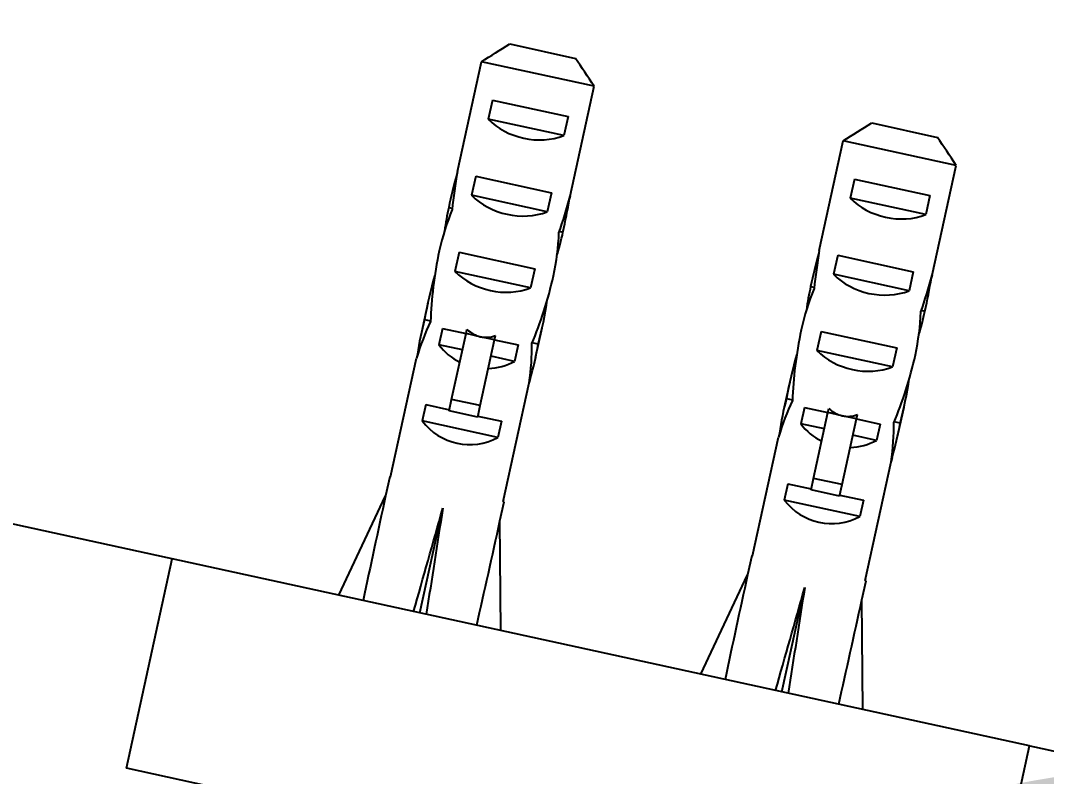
# Model space of a CAD drawing. Extents: x -678889171 to 586587, y -792238163 to 335485.
# Drawn here: x 69814.9 to 69876.3, y 27630 to 27675.3 of the extents above; entities that cross this region are included whole.
import ezdxf
from ezdxf import colors
from ezdxf.entities.mleader import LeaderData, LeaderLine
from ezdxf.math import Vec2, Vec3

# ---------------------------------------------------------------- set-up
doc = ezdxf.new("R2010")
doc.units = 0
doc.header["$MEASUREMENT"] = 0
doc.set_wipeout_variables(frame=1)
for name, color, linetype in [('E-TEXT', 3, 'Continuous'), ('XR-A-9TH-FLOOR$0$A-WALL', 252, 'Continuous'), ('XR-Typ27 7th to11Th$0$XR-A-TYP-7-8-9-10$0$A-FURN-SANT', 252, 'Continuous')]:
    doc.layers.add(name, color=color, linetype=linetype)
doc.styles.get("Standard").update_dxf_attribs({"font": 'arial.ttf'})

# ---------------------------------------------------------------- blocks, each defined once
blk = doc.blocks.new('XR-Typ27 7th to11Th$0$XR-A-TYP-7-8-9-10$0$XREF_3BR$0$SE4')
at = {"layer": 'XR-Typ27 7th to11Th$0$XR-A-TYP-7-8-9-10$0$A-FURN-SANT'}
for p, q in [((411.4843811041064, 482.2638389063177), (414.9427043972646, 482.2638389063213)), ((430.4843811041064, 482.2638389063213), (433.9427043972646, 482.2638389063213)), ((416.1715826422333, 481.0638389063206), (410.2555028591305, 481.063838906317)), ((410.2555028591378, 475.2940450572605), (410.2555028591305, 481.063838906317)), ((416.1715826422333, 475.2940450572605), (416.1715826422333, 481.0638389063206)), ((435.1715826422333, 481.063838906317), (429.2555028591341, 481.063838906317)), ((429.2555028591341, 475.2940450572605), (429.2555028591341, 481.063838906317)), ((435.1715826422333, 475.2940450572605), (435.1715826422333, 481.063838906317)), ((411.2292292673847, 479.263838906325), (415.1978562339827, 479.2638389063213)), ((411.2292292673847, 479.263838906325), (411.2292292673883, 478.263838906325)), ((415.1978562339827, 479.2638389063213), (415.1978562339827, 478.2638389063177)), ((430.2292292673847, 479.2638389063177), (434.1978562339864, 479.263838906325)), ((430.2292292673847, 479.2638389063177), (430.2292292673883, 478.2638389063213)), ((434.1978562339864, 479.263838906325), (434.1978562339827, 478.263838906325)), ((415.1978562339827, 478.2638389063177), (411.2292292673883, 478.263838906325)), ((434.1978562339827, 478.263838906325), (430.2292292673883, 478.2638389063213)), ((410.2555028591378, 475.2940450572605), (410.2555028591341, 475.1540584780269)), ((410.2555028591341, 475.1540584780269), (410.2625385031279, 475.1540584780232)), ((411.2292292673847, 475.263838906325), (415.1978562339827, 475.2638389063177)), ((411.2292292673847, 475.263838906325), (411.2292292673847, 474.2638389063213)), ((415.1978562339827, 475.2638389063177), (415.1978562339827, 474.2638389063177)), ((416.1715826422369, 475.1540584780269), (416.1645469982432, 475.1540584780232)), ((416.1715826422333, 475.2940450572605), (416.1715826422369, 475.1540584780269)), ((429.2555028591341, 475.2940450572605), (429.2555028591305, 475.1540584780159)), ((429.2555028591305, 475.1540584780159), (429.2625385031279, 475.1540584780196)), ((430.2292292673883, 475.2638389063213), (434.1978562339827, 475.263838906325)), ((430.2292292673883, 475.2638389063213), (430.2292292673847, 474.2638389063213)), ((434.1978562339827, 475.263838906325), (434.1978562339827, 474.2638389063213)), ((435.1715826422296, 475.1540584780159), (435.1645469982395, 475.1540584780232)), ((435.1715826422333, 475.2940450572605), (435.1715826422296, 475.1540584780159)), ((415.1978562339827, 474.2638389063177), (411.2292292673847, 474.2638389063213)), ((434.1978562339827, 474.2638389063213), (430.2292292673847, 474.2638389063213)), ((410.2135427506837, 473.4031696375168), (410.3995686556154, 473.4031696375205)), ((416.2135427506837, 473.4031696375205), (416.0275168457483, 473.4031696375132)), ((429.2135427506837, 473.4031696375168), (429.3995686556191, 473.4031696375168)), ((435.2135427506837, 473.4031696375096), (435.027516845752, 473.4031696375168)), ((411.2292292673847, 471.2638389063213), (415.1978562339791, 471.263838906325)), ((411.2292292673847, 471.2638389063213), (411.2292292673883, 470.2638389063177)), ((415.1978562339791, 471.263838906325), (415.1978562339827, 470.2638389063213)), ((430.2292292673883, 471.2638389063213), (434.1978562339791, 471.2638389063213)), ((430.2292292673883, 471.2638389063213), (430.2292292673847, 470.2638389063177)), ((434.1978562339791, 471.2638389063213), (434.1978562339827, 470.2638389063213)), ((415.1978562339827, 470.2638389063213), (411.2292292673883, 470.2638389063177)), ((434.1978562339827, 470.2638389063213), (430.2292292673847, 470.2638389063177)), ((410.2135427506873, 468.3786209052669), (410.2135427506837, 466.8297823064931)), ((416.2135427506837, 466.8297823064968), (416.2135427506837, 468.3786209052632)), ((429.2135427506873, 468.3786209052669), (429.2135427506873, 466.8297823064931)), ((435.2135427506873, 466.8297823064931), (435.2135427506873, 468.3786209052669)), ((410.229421555865, 467.5223317228047), (410.5451821283059, 467.5223317228083)), ((411.2292292673883, 467.2638389063213), (412.4635427506837, 467.263838906325)), ((411.2292292673883, 467.2638389063213), (411.2292292673847, 466.405621172471)), ((412.4635427506837, 467.263838906325), (412.4635427506837, 467.4879772087479)), ((413.2135427506801, 467.2638389063177), (412.4635427506837, 467.263838906325)), ((412.4635427506801, 463.8106103891078), (412.4635427506837, 467.263838906325)), ((413.9635427506837, 467.263838906325), (413.2135427506801, 467.2638389063177)), ((413.9635427506837, 467.263838906325), (413.9635427506873, 467.4879772087479)), ((413.9635427506837, 467.263838906325), (415.1978562339827, 467.2638389063213)), ((413.9635427506873, 463.8106103891078), (413.9635427506837, 467.263838906325)), ((415.1978562339827, 467.2638389063213), (415.1978562339827, 466.4056211724674)), ((416.1976639455024, 467.5223317228047), (415.8819033730615, 467.522331722801)), ((429.229421555865, 467.522331722801), (429.5451821283023, 467.5223317227974)), ((430.2292292673847, 467.2638389063177), (431.4635427506837, 467.2638389063177)), ((430.2292292673847, 467.2638389063177), (430.2292292673847, 466.4056211724674)), ((431.4635427506837, 467.2638389063177), (431.4635427506873, 467.4879772087479)), ((432.2135427506837, 467.2638389063213), (431.4635427506837, 467.2638389063177)), ((431.4635427506837, 463.8106103891078), (431.4635427506837, 467.2638389063177)), ((432.9635427506837, 467.2638389063213), (432.2135427506837, 467.2638389063213)), ((432.9635427506837, 467.2638389063213), (432.9635427506873, 467.4879772087552)), ((432.9635427506837, 467.2638389063213), (434.1978562339864, 467.2638389063213)), ((432.9635427506837, 463.8106103891041), (432.9635427506837, 467.2638389063213)), ((434.1978562339864, 467.2638389063213), (434.1978562339827, 466.4056211724637)), ((435.1976639455024, 467.522331722801), (434.8819033730651, 467.5223317228083)), ((412.4635427506837, 466.4056211724674), (411.2292292673847, 466.405621172471)), ((415.1978562339827, 466.4056211724674), (413.9635427506873, 466.4056211724674)), ((431.4635427506837, 466.4056211724674), (430.2292292673847, 466.4056211724674)), ((434.1978562339827, 466.4056211724637), (432.9635427506837, 466.4056211724674)), ((410.2555028591305, 465.7064411480023), (410.2730547694591, 465.7064411479987)), ((410.2555028591305, 465.7064411480023), (410.2555028591341, 465.4939403824392)), ((416.1715826422296, 465.7064411480023), (416.1540307319119, 465.7064411480023)), ((416.1715826422296, 465.7064411480023), (416.1715826422333, 465.4939403824392)), ((429.2555028591341, 465.7064411479987), (429.2730547694591, 465.7064411479951)), ((429.2555028591341, 465.7064411479987), (429.2555028591341, 465.4939403824428)), ((435.1715826422333, 465.7064411479987), (435.1540307319156, 465.7064411479951)), ((435.1715826422333, 465.7064411479987), (435.1715826422333, 465.4939403824465)), ((410.2555028591341, 459.2546277379843), (410.2555028591341, 465.4939403824392)), ((416.1715826422369, 459.2546277379879), (416.1715826422333, 465.4939403824392)), ((429.2555028591378, 459.2546277379843), (429.2555028591341, 465.4939403824428)), ((435.1715826422369, 459.2546277379843), (435.1715826422333, 465.4939403824465)), ((413.9635427506873, 463.8106103891078), (412.4635427506801, 463.8106103891078)), ((412.4635427506873, 463.2038520596652), (412.4635427506801, 463.8106103891078)), ((413.9635427506801, 463.2038520596652), (413.9635427506873, 463.8106103891078)), ((432.9635427506837, 463.8106103891041), (431.4635427506837, 463.8106103891078)), ((431.4635427506837, 463.2038520596652), (431.4635427506837, 463.8106103891078)), ((432.9635427506837, 463.2038520596652), (432.9635427506837, 463.8106103891041)), ((411.2292292673847, 463.263838906325), (412.4635427506837, 463.2638389063213)), ((411.2292292673847, 463.263838906325), (411.2292292673847, 462.4056211724674)), ((413.9635427506801, 463.2038520596652), (412.4635427506873, 463.2038520596652)), ((413.9635427506837, 463.2638389063213), (415.1978562339827, 463.2638389063213)), ((415.1978562339827, 463.2638389063213), (415.1978562339827, 462.405621172471)), ((430.2292292673883, 463.2638389063213), (431.4635427506873, 463.2638389063213)), ((430.2292292673883, 463.2638389063213), (430.2292292673847, 462.4056211724674)), ((432.9635427506837, 463.2038520596652), (431.4635427506837, 463.2038520596652)), ((432.9635427506801, 463.2638389063213), (434.1978562339791, 463.2638389063177)), ((434.1978562339791, 463.2638389063177), (434.1978562339791, 462.4056211724601)), ((415.1978562339827, 462.405621172471), (411.2292292673847, 462.4056211724674)), ((434.1978562339791, 462.4056211724601), (430.2292292673847, 462.4056211724674)), ((410.2135427506837, 459.2546277379806), (410.2555028591341, 459.2546277379843)), ((410.2135427506837, 459.2546277379806), (410.2135427506837, 458.2514893445114)), ((416.2135427506837, 459.2546277379806), (416.1715826422369, 459.2546277379879)), ((416.2135427506837, 458.2514893445114), (416.2135427506837, 459.2546277379806)), ((429.2555028591378, 459.2546277379843), (429.2135427506873, 459.2546277379806)), ((429.2135427506873, 459.2546277379806), (429.2135427506801, 458.251489344515)), ((435.2135427506873, 459.2546277379806), (435.1715826422369, 459.2546277379843)), ((435.2135427506837, 458.2514893445114), (435.2135427506873, 459.2546277379806))]:
    blk.add_line(p, q, dxfattribs=at)
for centre, major_axis, ratio, start_param, end_param in [((413.2135427506837, 479.9746289945251), (2.999999999999996, -3.59369772760391e-15), 0.7603511503128149, 3.989654732571283, 5.435123228198123), ((432.2135427506837, 479.9746289945288), (3.000000000000003, -6.993759123823967e-15), 0.7603511503128154, 3.989654732571285, 5.435123228198097), ((413.2135427506764, 473.4031696375241), (7.500966102935015e-13, 10.50533304301046), 0.2855692425656162, 1.403348247575181, 1.570796326795085), ((413.2135427506873, 477.0449338977633), (-2.888141144380772e-13, -10.50533304302783), 0.2855692425660929, -1.403348247575141, -1.209194573504207), ((413.2135427506837, 477.0449338977633), (4.418900161667326e-13, -10.50533304302795), 0.2855692425660862, 1.209194573504167, 1.403348247575101), ((413.2135427507237, 473.4031696375241), (-3.305855600669266e-12, 10.50533304295327), 0.2855692425640956, 4.712388980383475, 4.87983705960429), ((432.2135427506764, 473.4031696375168), (5.834089827349554e-13, 10.5053330430105), 0.2855692425656349, 1.403348247575171, 1.57079632679508), ((432.2135427506873, 477.0449338977633), (-2.888141144380772e-13, -10.50533304302783), 0.2855692425660929, -1.403348247575141, -1.209194573504207), ((432.2135427506801, 477.0449338977633), (4.418900161667326e-13, -10.50533304302795), 0.2855692425660862, 1.209194573504167, 1.403348247575101), ((432.2135427507237, 473.4031696375314), (-3.305855600669266e-12, 10.50533304295327), 0.2855692425640956, 4.712388980383475, 4.879837059604284), ((413.2135427506837, 475.9746289945215), (2.999999999999999, -3.593697727603915e-15), 0.7603511503128159, 3.989654732571285, 5.435123228198097), ((432.2135427506837, 475.9746289945251), (3.000000000000002, 3.497858898797894e-15), 0.7603511503128162, 3.989654732571283, 5.435123228198094), ((413.2135427506873, 473.4031696375241), (-7.256929593190068e-13, -6.740046950977555), 0.4451007569862965, 4.712388980384906, 4.895847062626618), ((413.2135427506837, 470.9439865549721), (-1.66307380459795e-13, 6.740046950974139), 0.445100756986065, 1.209194573504181, 1.545118671373105), ((413.2135427506837, 470.9439865549721), (1.460127776569014e-13, 6.740046950974129), 0.4451007569860688, 4.73806663580648, 5.073990733675414), ((413.2135427506837, 473.4031696375241), (2.183997643691805e-15, 6.740046950973703), 0.44510075698605, 4.528930898142738, 4.712388980384699), ((432.2135427506837, 473.4031696375132), (2.197199196875455e-16, 6.740046950973522), 0.4451007569860437, 1.570796326794871, 1.754254409036948), ((432.2135427506837, 470.9439865549721), (1.650007956555868e-13, 6.740046950973164), 0.4451007569860224, 1.209194573504229, 1.545118671373207), ((432.2135427506837, 470.9439865549721), (1.115287909466021e-13, 6.740046950974119), 0.4451007569860664, 4.738066635806486, 5.073990733675412), ((432.2135427506801, 473.4031696375132), (6.901147735279775e-13, -6.740046950977533), 0.4451007569862909, 1.38733824455255, 1.570796326794674), ((413.2135427506801, 471.3309999156554), (1.470690268551559e-13, -8.333599245774844), 0.3599885129490057, 4.738066635806407, 5.19236690003625), ((413.2135427506873, 471.3309999156627), (-1.791853697766261e-13, -8.333599245774822), 0.3599885129490076, 1.090818407143344, 1.545118671373187), ((432.2135427506837, 471.3309999156627), (1.470690268551559e-13, -8.333599245774844), 0.3599885129490057, 4.738066635806407, 5.19236690003625), ((432.2135427506873, 471.3309999156627), (-1.705500176738826e-13, -8.333599245774822), 0.3599885129490101, 1.090818407143344, 1.545118671373186), ((413.2135427506837, 471.9746289945251), (3.000000000000003, -3.593697727603919e-15), 0.7603511503128187, 3.989654732571285, 5.435123228198096), ((432.2135427506837, 471.9746289945251), (2.999999999999997, -3.593697727603913e-15), 0.7603511503128154, 3.989654732571283, 5.435123228198098), ((413.2135427506837, 468.3786209052632), (1.980752025013475e-13, 8.333599245773547), 0.359988512948941, 1.39271955427457, 1.673729420167322), ((413.2135427506837, 468.3786209052632), (-1.710860998908968e-13, 8.33359924577412), 0.3599885129489721, 4.609455887012286, 4.890465752904964), ((432.2135427506837, 468.3786209052632), (-4.479407538829425e-14, 8.33359924577635), 0.3599885129490641, 1.392719554274612, 1.673729420167195), ((432.2135427506837, 468.3786209052632), (-1.710860998908968e-13, 8.33359924577412), 0.3599885129489721, 4.609455887012286, 4.890465752904957), ((413.2135427506801, 466.8297823064931), (-1.31605140668936e-13, 6.740046950968256), 0.4451007569856864, 1.467863233422444, 1.738244406014682), ((413.2135427506873, 464.3705992239484), (-9.747167904282223e-13, 6.740046950976917), 0.4451007569862185, 1.090818407143225, 1.403348247574947), ((413.2135427506873, 474.3223873953684), (-9.21582268223304e-13, -7.05854848904491), 0.4250165603677506, 6.030505052037784, 6.283185307179571), ((413.2135427506837, 474.3223873953757), (-1.439511224404219e-12, 7.05854848905367), 0.4250165603674897, 3.141592653589692, 3.394272908731411), ((413.2135427506837, 464.3705992239484), (1.193845816873633e-12, 6.740046950977619), 0.4451007569862437, 4.879837059604704, 5.192366900036388), ((413.2135427506801, 466.8297823064931), (-1.680534051034891e-13, 6.740046950979541), 0.4451007569864527, 4.544940901165074, 4.815322073756855), ((432.2135427506873, 466.8297823064968), (2.311314790306103e-13, 6.74004695097955), 0.4451007569864494, 1.467863233422735, 1.738244406014517), ((432.2135427506873, 464.3705992239447), (-1.276560800683825e-12, 6.740046950977647), 0.4451007569862493, 1.090818407143185, 1.403348247574877), ((432.2135427506837, 474.3223873953648), (-9.21582268223304e-13, -7.05854848904491), 0.4250165603677506, 6.030505052037784, 6.283185307179586), ((432.2135427506801, 474.3223873953721), (-1.439511224404219e-12, 7.05854848905367), 0.4250165603674897, 3.14159265358973, 3.394272908731411), ((432.2135427506801, 464.3705992239484), (1.136663509797026e-12, 6.740046950977587), 0.4451007569862481, 4.879837059604693, 5.192366900036378), ((432.2135427506801, 466.8297823064968), (-1.176369435206889e-13, 6.740046950980646), 0.4451007569865261, 4.544940901165113, 4.815322073756851), ((413.2135427506837, 468.6016469511997), (3.000000000000007, -3.573943721571304e-13), 0.9760114572144574, 3.989654732571402, 4.459708725242747), ((413.2135427506837, 468.6016469511997), (3.000000000000007, -3.573943721571304e-13), 0.9760114572144574, 4.965069235526884, 5.43512322819821), ((432.2135427506837, 468.601646951196), (3.000000000000004, 2.115816163474648e-13), 0.976011457214461, 3.989654732571191, 4.459708725242523), ((432.2135427506837, 468.601646951196), (3.000000000000004, 2.115816163474648e-13), 0.976011457214461, 4.96506923552668, 5.435123228198026), ((413.2135427506873, 464.6016469512033), (2.999999999999999, 6.586469936660554e-14), 0.9760114572144651, 3.989654732571262, 5.435123228198075), ((432.2135427506837, 464.601646951196), (3.000000000000012, 5.100098623242658e-13), 0.9760114572144574, 3.989654732571095, 5.435123228197926)]:
    blk.add_ellipse(centre, major_axis=major_axis, ratio=ratio, start_param=start_param, end_param=end_param, dxfattribs=at)
for points in [[(410.2555028591305, 481.063838906317), (410.6631789198364, 481.4658129231211), (411.0715044375684, 481.867210852688), (411.4843811041064, 482.2638389063177)], [(416.1715826422333, 481.0638389063206), (415.7638499952591, 481.4658687179362), (415.3554526383123, 481.8673342240327), (414.9427043972646, 482.2638389063213)], [(429.2555028591341, 481.063838906317), (429.6631789198327, 481.4658129231102), (430.071504437572, 481.867210852688), (430.4843811041064, 482.2638389063213)], [(435.1715826422333, 481.063838906317), (434.7638499952591, 481.4658687179326), (434.3554526383123, 481.8673342240363), (433.9427043972646, 482.2638389063213)]]:
    blk.add_open_spline(points, degree=3, dxfattribs=at)
blk.add_wipeout([(445.21354275068546, 452.76383890631814), (400.2135427506854, 452.76383890631774), (400.2135427506854, 441.7638389063177), (404.2135427506854, 441.7638389063177), (404.2135427506854, 438.7638389063177), (407.7138312506856, 438.7638389063177), (407.7138312506856, 437.07396390632135), (407.15259007179986, 437.07396390632135), (407.15259007179986, 434.1364439063145), (408.71354275068546, 434.1364439063145), (408.71354275068546, 390.76383890631774), (387.71354275068546, 390.76383890631774), (387.71354275068546, 388.7638389063177), (357.7135427506854, 388.7638389063177), (354.1959283217458, 386.6681468460484), (354.0050203474893, 383.2648854097097), (356.3439931203653, 381.00560344135374), (357.71354275068546, 380.76383890631814), (387.64987152116294, 380.7638389063177), (387.0130784974118, 378.1530810176155), (384.89770036906106, 374.67343814772545), (380.6895440715461, 371.9915906876159), (377.71354275068546, 371.499527143129), (372.71354275068563, 371.499527143129), (367.9151427562239, 370.27555318386663), (364.03619069590985, 366.48197508706295), (362.7135522037039, 324.1406929264959), (482.6094889734874, 324.1297209771037), (482.71354275068546, 361.5050781499486), (481.9019887877788, 365.4633899803194), (478.5756108635275, 369.60480668218594), (474.45124082018214, 371.34796735850614), (472.7135427506854, 371.499527143129), (467.7135427506857, 371.499527143129), (463.7115668335004, 372.37766190339977), (460.0678804346818, 375.18359448106276), (458.17183758437716, 378.92021265090807), (457.78129786135327, 380.7638389063177), (488.8851156259395, 380.7638389063177), (491.4278385711024, 381.6760306182078), (492.86631124497984, 384.376435443588), (492.5576534091753, 386.34891500250893), (491.270121379653, 387.9750298932814), (488.88511562593936, 388.7638389063181), (457.71354275068546, 388.7638389063177), (457.7135427506855, 390.76383890684457), (436.7135427506854, 390.7638389068416), (436.7135427506854, 434.1364439063145), (438.26615231354583, 434.1364439063145), (438.27592743514026, 437.07396390632135), (437.71325425068557, 437.07396390632135), (437.71325425068557, 438.7638389063177), (441.2135427506854, 438.7638389063177), (441.2135427506854, 441.7638389063177), (445.21354275068546, 441.7638389063177), (445.21354275068546, 452.76383890631774)]).dxf.layer = 'XR-Typ27 7th to11Th$0$XR-A-TYP-7-8-9-10$0$A-FURN-SANT'
for p, q in [((408.9593140436773, 452.7638389063213), (410.2135427506837, 458.2514893445114)), ((413.2135427506837, 452.7638389063177), (413.2135427506837, 458.251489344515)), ((417.4677714576901, 452.763838906314), (416.2135427506837, 458.2514893445114)), ((427.9593140436773, 452.7638389063213), (429.2135427506801, 458.251489344515)), ((432.2135427506873, 452.7638389063177), (432.2135427506873, 458.2514893445114)), ((436.4677714576937, 452.7638389063213), (435.2135427506837, 458.2514893445114)), ((445.2135427506837, 452.7638389063213), (400.2135427506837, 452.7638389063213)), ((400.2135427506837, 441.763838906325), (400.2135427506837, 452.7638389063213)), ((445.2135427506873, 441.763838906325), (445.2135427506837, 452.7638389063213)), ((445.2135427506873, 441.763838906325), (400.2135427506837, 441.763838906325))]:
    blk.add_line(p, q, dxfattribs=at)
for centre, major_axis, ratio, start_param, end_param in [((413.2135427506946, 471.3774457372128), (-0.7605752243136559, -51.93595164587568), 0.0558762543720237, -1.314473669257937, -1.203429616331444), ((413.2135427506728, 471.3774457360414), (-2.903223693848605, -51.93595184505811), 0.01455328536777677, 1.205061424672546, 1.316105477610367), ((413.2135427506873, 471.3774457369873), (2.903223693930385, -51.93595184675772), 0.01455328536911224, -1.316105477583845, -1.205061424665628), ((413.2135427504909, 471.3774457381696), (0.7605752243901653, -51.93595164759593), 0.05587625437340773, 1.20342961632425, 1.314473669247382), ((432.2135427509056, 471.3774457383479), (-0.7605752244036882, -51.93595164788016), 0.05587625437361975, -1.314473669245412, -1.203429616322837), ((432.2135427506728, 471.3774457360487), (-2.903223693848604, -51.93595184505811), 0.01455328536777677, 1.205061424672546, 1.316105477610365), ((432.2135427506873, 471.3774457369946), (2.903223693930384, -51.93595184675772), 0.01455328536911224, -1.316105477583845, -1.205061424665628), ((432.2135427504945, 471.3774457381733), (0.7605752243901199, -51.93595164759593), 0.05587625437340773, 1.20342961632425, 1.314473669247373)]:
    blk.add_ellipse(centre, major_axis=major_axis, ratio=ratio, start_param=start_param, end_param=end_param, dxfattribs=at)
blk = doc.blocks.new('XR-Typ27 7th to11Th')
at = {"layer": 'XR-Typ27 7th to11Th$0$XR-A-TYP-7-8-9-10$0$A-FURN-SANT'}
blk.add_line((71766.79797642156, 14308.27472276486), (72771.25965851624, 14088.87414849415), dxfattribs=at)
at = {"layer": 'XR-Typ27 7th to11Th$0$XR-A-TYP-7-8-9-10$0$A-FURN-SANT', "extrusion": (-3.454415607017882e-08, 7.80220537913213e-09, 0.9999999999999994), "xscale": 1.166667827585028, "yscale": 1.166667827585028, "zscale": 1.166667827585028, "rotation": 347.6764027071083}
blk.add_blockref('XR-Typ27 7th to11Th$0$XR-A-TYP-7-8-9-10$0$XREF_3BR$0$SE4', (72055.5345048471, 13704.54841579548, -0.002403895065911077), dxfattribs=at)

msp = doc.modelspace()

# ---------------------------------------------------------------- block references
at = {"layer": 'XR-A-9TH-FLOOR$0$A-WALL'}
msp.add_blockref('XR-Typ27 7th to11Th', (-2800.434649049275, 13522.11598560929), dxfattribs=at)

# ---------------------------------------------------------------- next in the draw order: leaders
at = {"layer": 'E-TEXT', "color": 30}
ml = msp.add_multileader_mtext('Standard', dxfattribs=at)
ml.set_content('\\C30;CT9/DP-T-8 {\\A1;3(1x3)mm\\H0.7x;\\S2^ ;\\H1.42857x; \\P∅ 25 mm PVC CONDUIT}', color=3)
ml.set_leader_properties(color=30)
ml.build(insert=Vec2(0, 0))
ml.multileader.update_dxf_attribs({"text_right_attachment_type": 6, "dogleg_length": 0.2763936738358556, "arrow_head_size": 153.5520410199195, "scale": 2})
ctx = ml.context
ctx.base_point, ctx.scale, ctx.char_height, ctx.arrow_head_size, ctx.landing_gap_size, ctx.plane_origin, ctx.plane_x_axis, ctx.plane_y_axis = Vec3(68639.65744359899, 27854.57321598502, -8.801456210614492e-07), 2, 153.5520410199195, 153.5520410199195, 3.071040820398391, Vec3(62707.57935081524, 39118.54990729345, 4.561070665106695e-05), Vec3(0.9799151539646329, -0.1994148716381752, 1.067544118916412e-11), Vec3(0.1994148716381752, 0.9799151539646329, 4.726316308033554e-09)
ctx.right_attachment = 6
notes = []
notes.append((ctx, [(0, (1, 1, 0), (68639.11575890008, 27854.683450003, -8.801515223102694e-07), (0.9799151539646329, -0.1994148716381752, 1.067544118916412e-11), 0.5527873476717117, [(1, [(66473.0293735452, 29047.13154260442, 2.575809837690669e-06)], 0, [])])]))
ctx.mtext.insert, ctx.mtext.text_direction, ctx.mtext.rotation, ctx.mtext.width, ctx.mtext.defined_height, ctx.mtext.flow_direction, ctx.mtext.extrusion = Vec3(68658.59325359388, 27932.22262206487, -5.02641274791165e-07), Vec3(0.9799151539646329, -0.1994148716381752, 1.067544118916329e-11), 6.082424544163219, 2517.586958115766, 582.9320752441894, 5, Vec3(-9.529587864844292e-10, -4.629260130937769e-09, 1)
for ctx, leaders in notes:
    for number, flags, end, landing, length, lines in leaders:
        leader = LeaderData()
        leader.index, (leader.has_last_leader_line, leader.has_dogleg_vector, leader.attachment_direction) = number, flags
        leader.last_leader_point, leader.dogleg_vector, leader.dogleg_length = Vec3(end), Vec3(landing), length
        for number, points, colour, breaks in lines:
            line = LeaderLine()
            line.index, line.vertices, line.color, line.breaks = number, Vec3.list(points), colors.encode_raw_color(colour), breaks
            leader.lines.append(line)
        ctx.leaders.append(leader)

doc.saveas('drawing.dxf')
